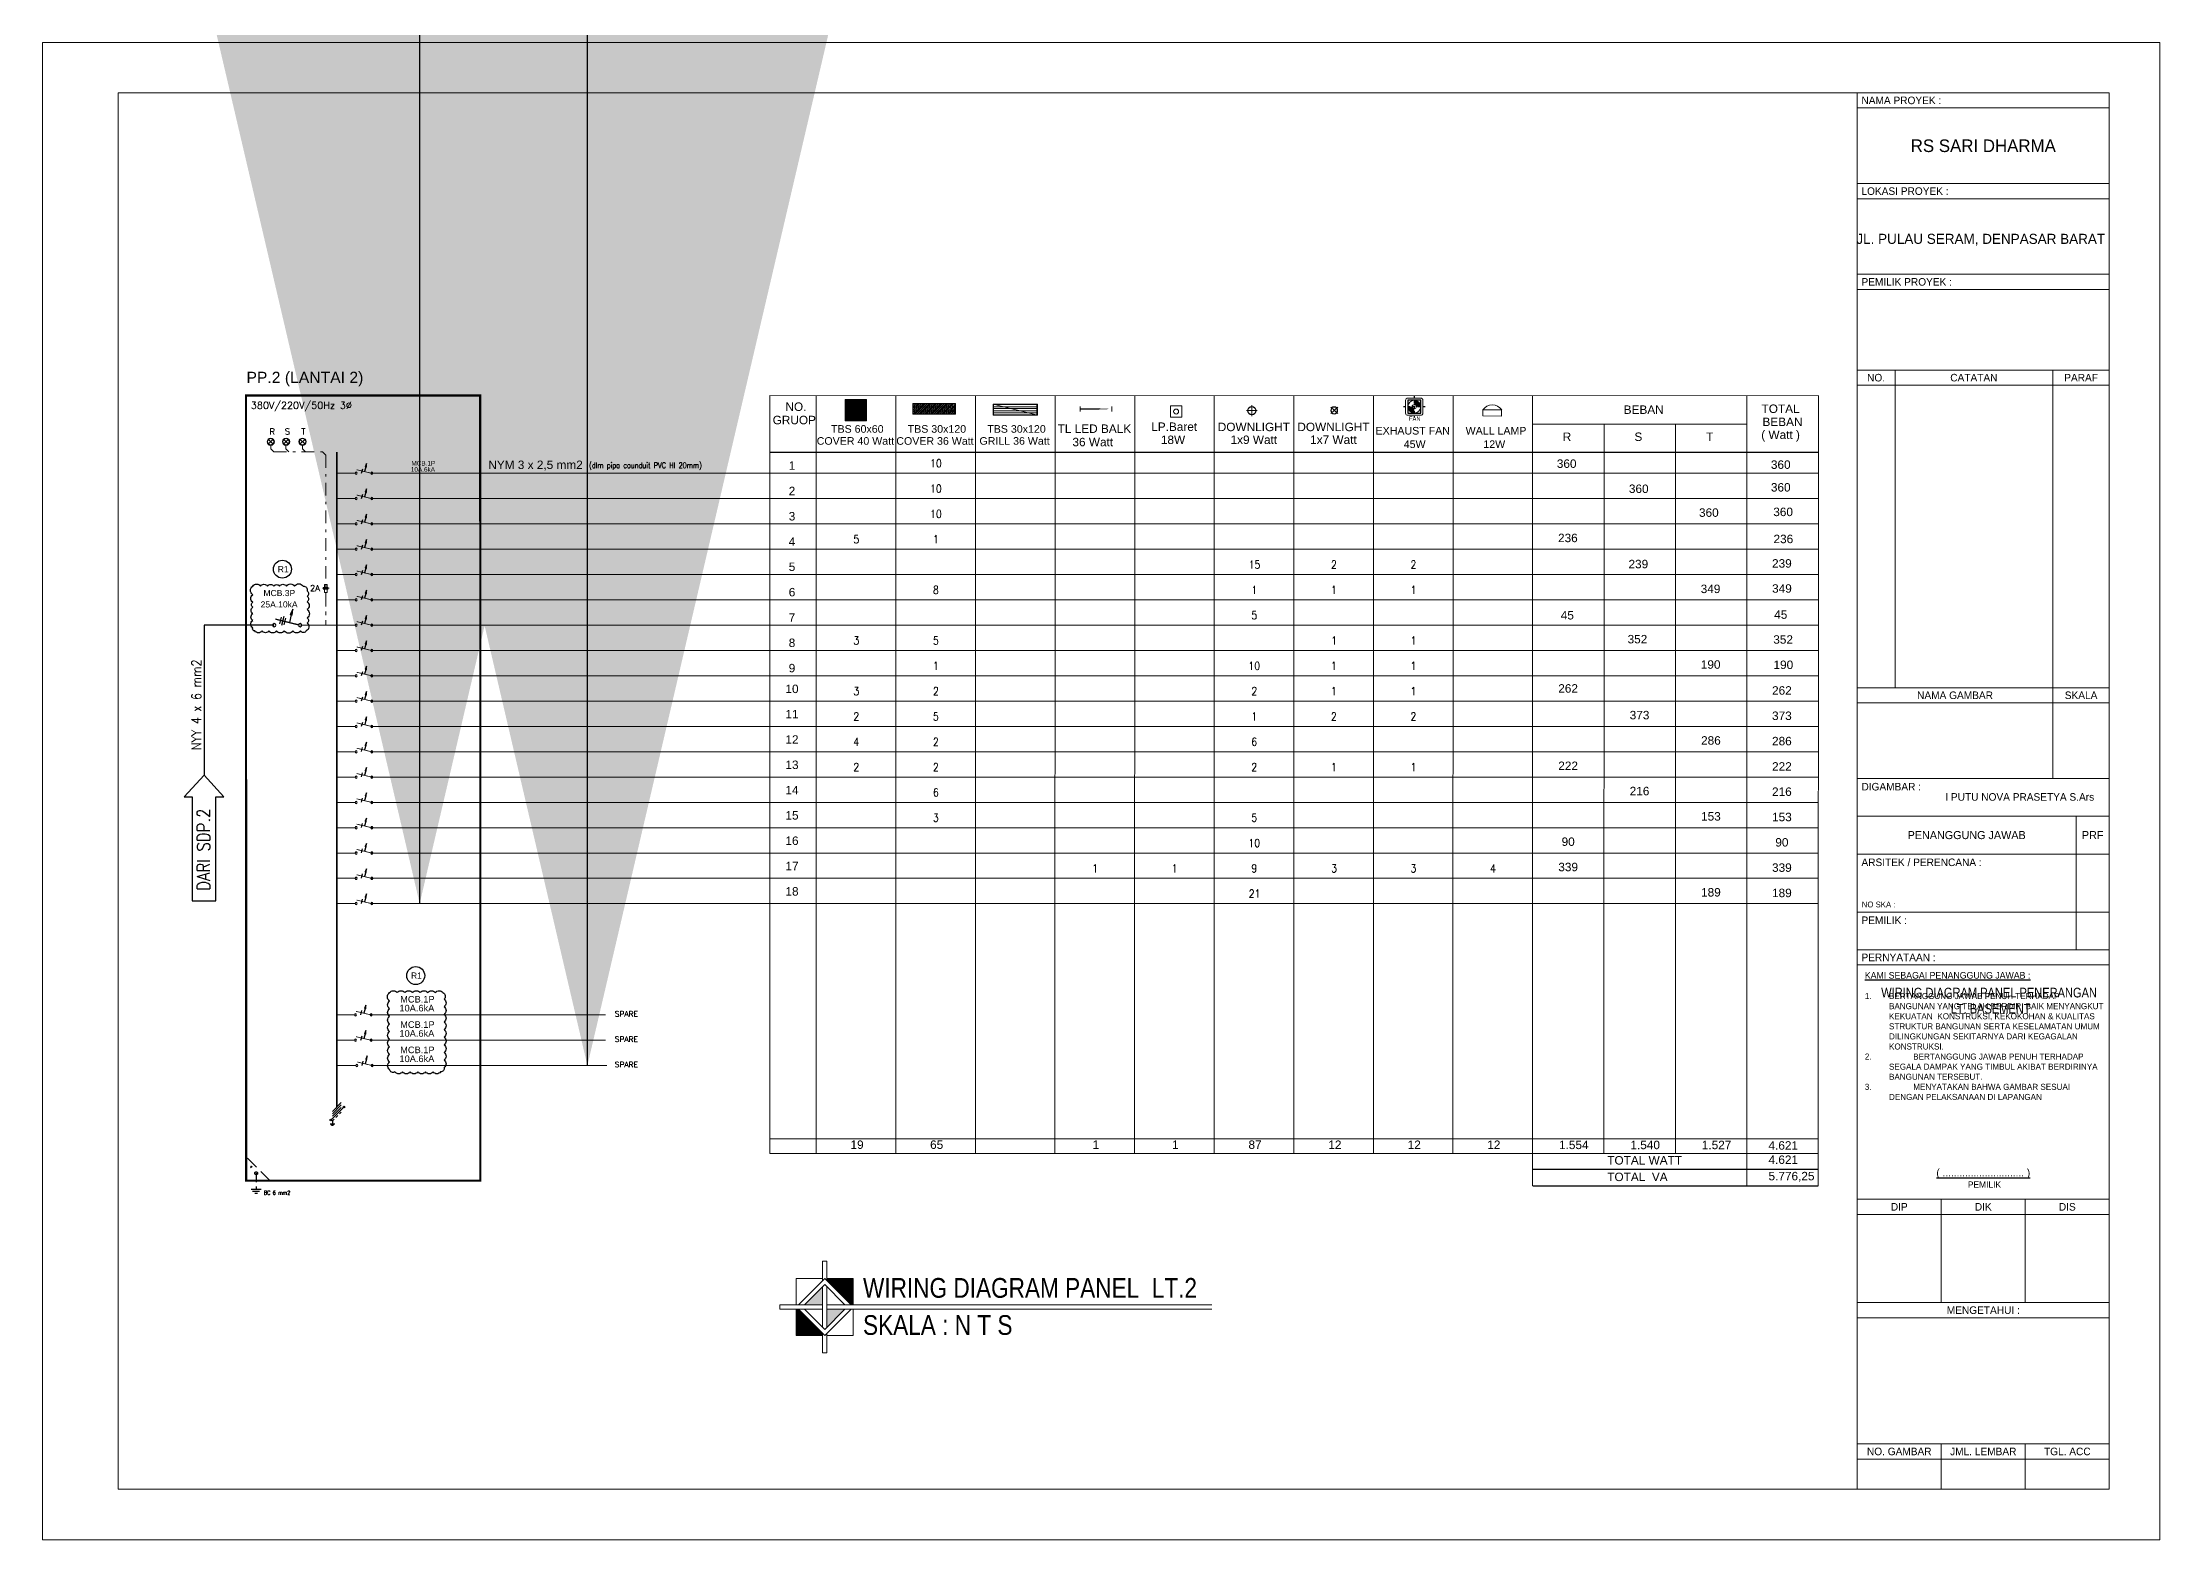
# Model space of a CAD drawing. Header units: inches. Extents: x 31310 to 32350, y 3900 to 5049.
# Drawn here: x 31432 to 31516, y 4547.7 to 4607.1 of the extents above; entities that cross this region are included whole.
import ezdxf
from ezdxf.enums import TextEntityAlignment as Align

# ---------------------------------------------------------------- set-up
doc = ezdxf.new("R2010")
doc.units = ezdxf.units.IN
doc.header["$MEASUREMENT"] = 0
for name, pattern in [('DASHDOT', [1, 0.5, -0.25, 0, -0.25]), ('DASHDOT2', [0.5, 0.25, -0.125, 0, -0.125]), ('HIDDEN', [0.375, 0.25, -0.125]), ('PHANTOM', [2.5, 1.25, -0.25, 0.25, -0.25, 0.25, -0.25])]:
    doc.linetypes.add(name, pattern=pattern)
doc.layers.add('-KLAMP', color=7, linetype='HIDDEN', lineweight=30, true_color=0x0a0aff)
doc.layers.add('-LAMP', color=7, linetype='Continuous', lineweight=18, true_color=0xff0a0a)
for name, color, linetype in [('-LINE', 1, 'Continuous'), ('-TXT', 7, 'Continuous'), ('BANTU', 7, 'Continuous'), ('COMP', 9, 'Continuous'), ('dg', 8, 'Continuous'), ('DIM', 1, 'Continuous'), ('KBL1', 4, 'Continuous'), ('KBL2', 200, 'Continuous'), ('LL', 6, 'Continuous'), ('PNL', 5, 'Continuous'), ('TEXTKOP', 7, 'Continuous'), ('TXT-ME', 7, 'Continuous')]:
    doc.layers.add(name, color=color, linetype=linetype)
for name, color, linetype, lineweight in [('A-FURN-EQPM', 177, 'Continuous', 0), ('garis elektrikal', 7, 'DASHDOT2', 25), ('Garis tebal', 30, 'Continuous', 0), ('US 0 Sanitair', 9, 'Continuous', 0), ('US-Elevation', 9, 'Continuous', 5), ('US-Text', 42, 'Continuous', 5)]:
    doc.layers.add(name, color=color, linetype=linetype, lineweight=lineweight)
doc.layers.add('KB FRC', color=7, linetype='Continuous', true_color=0xf2180d)
doc.layers.add('LAMPU', color=7, linetype='Continuous', true_color=0xff05ff)
doc.styles.add('1 100', font='GOTHIC.TTF')
doc.styles.add('1 200', font='GOTHIC.TTF', dxfattribs={"height": 300})
doc.styles.add('Arial Narrow', font='ARIALN.TTF')
doc.styles.add('Grap', font='')
doc.styles.add('HF-SM', font='SIMPLEX.SHX', dxfattribs={"width": 0.9, "height": 2.5})
doc.styles.add('RS', font='ROMANS.SHX', dxfattribs={"width": 0.8})
doc.styles.add('S4', font='arial.ttf', dxfattribs={"height": 2.7})
doc.styles.add('SAS2', font='arial.ttf', dxfattribs={"height": 4})
doc.styles.add('TXT', font='romans.shx', dxfattribs={"width": 0.85, "height": 0.25})
doc.styles.get('Grap').set_extended_font_data('Graphite Light')
doc.dimstyles.new('dim200', dxfattribs={"dimscale": 2, "dimtxt": 0.17, "dimasz": 0.12, "dimexe": 0.15, "dimexo": 0.1, "dimgap": 0.06, "dimtad": 1, "dimdec": 1, "dimlfac": 100, "dimzin": 12, "dimdsep": 46, "dimtxsty": 'Grap', "dimblk": 'ar1', "dimcen": 0.09, "dimclrd": 243, "dimclre": 243, "dimclrt": 256, "dimadec": 0, "dimazin": 0, "dimtfac": 1, "dimtdec": 1, "dimtix": 1, "dimtmove": 0, "dimatfit": 3, "dimldrblk": 'ar2', "dimfxl": 1, "dimtolj": 1, "dimtzin": 0, "dimarcsym": 0})

# ---------------------------------------------------------------- blocks, each defined once
blk = doc.blocks.new('A$C5E321F3B')
at = {"layer": 'BANTU'}
for p, q in [((0.65, 3.89), (3.08, 6.32)), ((0, 0.54), (1.29, 0.54)), ((0.22, 0.36), (1.08, 0.36)), ((0.37, 1.68), (3.66, 4.97)), ((0.43, 0.18), (0.86, 0.18)), ((0.65, 3.25), (3.08, 5.68)), ((0.65, 2.6), (3.08, 5.03)), ((0.65, 0.18), (0.65, 0))]:
    blk.add_line(p, q, dxfattribs=at)
at = {"layer": 'BANTU', "linetype": 'HIDDEN'}
for q in [(3.08, 3.74), (0.65, 0.54)]:
    blk.add_line((0.65, 1.31), q, dxfattribs=at)
at = {"layer": 'BANTU'}
for centre in [(0.22, 1.53), (3.81, 5.12)]:
    blk.add_circle(centre, 0.215, dxfattribs=at)
blk = doc.blocks.new('-DL PLC 2x11W')
at = {"layer": '-LAMP'}
for p, q in [((-0.168, 0), (0.168, 0)), ((0, 0.168), (0, -0.168))]:
    blk.add_line(p, q, dxfattribs=at)
at = {"layer": 'LAMPU', "lineweight": 30}
blk.add_circle((0, 0), 0.128, dxfattribs=at)
blk = doc.blocks.new('-DL PLC 1x11W')
at = {"layer": '-LAMP'}
for p, q in [((0.108, 0.096), (-0.108, -0.095)), ((-0.108, 0.095), (0.108, -0.096))]:
    blk.add_line(p, q, dxfattribs=at)
at = {"layer": 'LAMPU', "lineweight": 30}
blk.add_circle((0, 0), 0.104, dxfattribs=at)
blk = doc.blocks.new('-BARET 18W')
at = {"layer": '-LAMP', "ltscale": 0.5}
blk.add_lwpolyline([(-0.18, 0.18), (0.18, 0.18), (0.18, -0.18), (-0.18, -0.18)], close=True, dxfattribs=at)
blk.add_circle((0, 0), 0.0768, dxfattribs=at)
blk = doc.blocks.new('fann')
at = {"layer": 'garis elektrikal'}
h = blk.add_hatch(color=251, dxfattribs=at)
h.paths.add_polyline_path([(86746, 557120), (86821, 557120, 0.414214), (86708, 557232), (86708, 557157, -0.414214)])
h.paths.add_polyline_path([(86671, 557120), (86596, 557120, 0.414214), (86708, 557007), (86708, 557082, -0.414214)])
for p, q in [((86896, 557120), (86521, 557120)), ((86708, 557307), (86708, 556932))]:
    blk.add_line(p, q, dxfattribs=at)
at = {"layer": 'Garis tebal', "color": 3}
blk.add_lwpolyline([(86596, 556970), (86821, 556970, 0.414214), (86858, 557007), (86858, 557232, 0.414214), (86821, 557270), (86596, 557270, 0.414214), (86558, 557232), (86558, 557007, 0.414214)], format="xyb", close=True, dxfattribs=at)
at = {"layer": 'Garis tebal', "color": 251, "lineweight": -2}
blk.add_lwpolyline([(86596, 557007), (86821, 557007), (86821, 557232), (86596, 557232)], close=True, dxfattribs=at)
at = {"layer": 'Garis tebal', "color": 1}
for radius in [112, 37.5]:
    blk.add_circle((86708, 557120), radius, dxfattribs=at)
at = {"insert": (86616, 556950), "char_height": 75, "width": 84.59, "attachment_point": 1, "style": 'RS'}
blk.add_mtext('{\\fBankGothic Lt BT|b0|i0|c0|p34;\\C3;FAN}', dxfattribs=at)
blk = doc.blocks.new('-TL 1x36W BALK')
at = {"layer": '-LAMP', "ltscale": 0.5}
for p, q in [((-0.48, -0.08), (-0.48, 0.08)), ((0.48, -0.08), (0.48, 0.08))]:
    blk.add_line(p, q, dxfattribs=at)
at = {"layer": '-LAMP', "ltscale": 0.5, "const_width": 0.04}
blk.add_lwpolyline([(0.48, 0), (-0.48, 0)], close=True, dxfattribs=at)
blk = doc.blocks.new('ar1')
at = {"color": 251, "ltscale": 0.13}
for p, q in [((0, 1.05949), (0, -1.05949)), ((1.05949, 0), (-1.05949, 0))]:
    blk.add_line(p, q, dxfattribs=at)
at = {"color": 5, "ltscale": 0.13}
blk.add_line((-0.50051, -0.50051), (0.50051, 0.50051), dxfattribs=at)
blk = doc.blocks.new('ar2')
at = {"layer": 'dg', "color": 251, "ltscale": 0.13}
for points in [[(-0.91175, 0), (-1.07564, 0.25133), (0, 0)], [(-0.91175, 0), (-1.07564, -0.25133), (0, 0)]]:
    blk.add_solid(points, dxfattribs=at)
at = {"layer": 'DIM', "color": 251, "ltscale": 0.13}
blk.add_line((0, 0), (-1.29079, 0), dxfattribs=at)
blk = doc.blocks.new('_ClosedBlank')
at = {"color": 0, "linetype": 'ByBlock', "lineweight": -2}
for p, q in [((-1, 0.17), (0, 0)), ((-1, 0.17), (-1, -0.17)), ((0, 0), (-1, -0.17))]:
    blk.add_line(p, q, dxfattribs=at)
blk = doc.blocks.new('-mcb1p')
at = {"layer": '-LINE', "color": 7}
blk.add_line((0.52, 0.01), (0.46, 0.22), dxfattribs=at)
at = {"layer": '-LINE', "color": 2, "const_width": 0.04}
blk.add_lwpolyline([(0.05, 0.01), (0.76, 0.18)], dxfattribs=at)
at = {"layer": '-LINE', "color": 7}
blk.add_lwpolyline([(0.3, 0.32), (0.36, 0.09)], dxfattribs=at)
at = {"layer": '-LINE', "color": 2}
for centre in [(0, 0), (0.79, 0)]:
    blk.add_circle(centre, 0.05, dxfattribs=at)
at = {"layer": '-LINE', "color": 7, "xscale": 0.1800000000000017, "yscale": 0.1800000000000017, "zscale": 0.1800000000000017, "rotation": 103.89650610379}
blk.add_blockref('_ClosedBlank', (0.26, 0.49), dxfattribs=at)
blk = doc.blocks.new('-mcb3p')
at = {"layer": '-LINE', "color": 7}
for p, q in [((0.485, 0.007), (0.434, 0.215)), ((0.556, -0.004), (0.487, 0.275)), ((0.614, 0.038), (0.563, 0.247))]:
    blk.add_line(p, q, dxfattribs=at)
at = {"layer": '-LINE', "color": 2, "const_width": 0.04}
blk.add_lwpolyline([(0.049, 0.01), (0.755, 0.185)], dxfattribs=at)
at = {"layer": '-LINE', "color": 7}
blk.add_lwpolyline([(0.269, 0.31), (0.326, 0.079)], dxfattribs=at)
at = {"layer": '-LINE', "color": 2}
for centre in [(0, 0), (0.787, 0)]:
    blk.add_circle(centre, 0.05, dxfattribs=at)
at = {"layer": '-LINE', "color": 7, "xscale": 0.1800000000000017, "yscale": 0.1800000000000017, "zscale": 0.1800000000000017, "rotation": 103.8965061037899}
blk.add_blockref('_ClosedBlank', (0.226, 0.485), dxfattribs=at)
blk = doc.blocks.new('REGWH')
at = {"layer": '-KLAMP', "linetype": 'ByBlock'}
h = blk.add_hatch(dxfattribs=at)
h.set_pattern_fill('ANSI31', color=256, scale=0.3)
h.set_pattern_definition([(45, (-63.111977, -965.23732), (-0.0265165043, 0.0265165043), [])])
h.paths.add_polyline_path([(-0.812, 0.998), (0.37, 0.998), (0.37, 0.717), (-0.812, 0.717)])
at = {"layer": '-LAMP'}
for p, q in [((-0.821, 1.008), (0.379, 1.008)), ((-0.821, 1.008), (-0.821, 0.708)), ((-0.821, 0.708), (0.379, 0.708)), ((-0.812, 0.998), (0.37, 0.998)), ((-0.812, 0.717), (-0.812, 0.998)), ((-0.812, 0.934), (0.37, 0.934)), ((-0.812, 0.887), (0.37, 0.887)), ((-0.812, 0.82), (0.37, 0.82)), ((-0.812, 0.773), (0.37, 0.773)), ((0.37, 0.717), (-0.812, 0.717)), ((0.37, 0.998), (0.37, 0.717)), ((0.379, 1.008), (0.379, 0.708))]:
    blk.add_line(p, q, dxfattribs=at)
blk = doc.blocks.new('TEHHW')
at = {"layer": '-LAMP'}
for p, q in [((-0.87, 0.535, 0), (0.33, 0.535, 0)), ((-0.87, 0.535, 0), (-0.87, 0.235, 0)), ((-0.87, 0.235, 0), (0.33, 0.235, 0)), ((-0.861, 0.526, 0), (0.32, 0.526, 0)), ((-0.861, 0.245, 0), (-0.861, 0.526, 0)), ((-0.861, 0.462, 0), (0.32, 0.462, 0)), ((-0.861, 0.415, 0), (0.32, 0.415, 0)), ((-0.861, 0.348, 0), (0.32, 0.348, 0)), ((-0.861, 0.301, 0), (0.32, 0.301, 0)), ((0.32, 0.245, 0), (-0.861, 0.245, 0)), ((0.32, 0.526, 0), (0.32, 0.245, 0)), ((0.33, 0.535, 0), (0.33, 0.235, 0))]:
    blk.add_line(p, q, dxfattribs=at)
blk.add_line((-0.87, 0.535, 0), (0.33, 0.235, 0))
blk = doc.blocks.new('LED PANEL')
at = {"layer": '-LAMP', "ltscale": 0.02}
h = blk.add_hatch(dxfattribs=at)
h.set_pattern_fill('ANSI31', color=256, scale=146.341125, style=0)
h.set_pattern_definition([(45, (-4744.29, 79197.612), (-12.93485, 12.93485), [])])
h.paths.add_polyline_path([(-4164, 79778), (-4744, 79778), (-4744, 79198), (-4164, 79198)])
at = {"layer": '-LAMP'}
for p, q in [((-4754, 79788), (-4154, 79788)), ((-4754, 79788), (-4754, 79188)), ((-4154, 79788), (-4154, 79188)), ((-4754, 79188), (-4154, 79188))]:
    blk.add_line(p, q, dxfattribs=at)
blk.add_lwpolyline([(-4744, 79778), (-4164, 79778), (-4164, 79198), (-4744, 79198)], close=True, dxfattribs=at)
at = {"color": 1}
blk.add_line((-4754, 79788), (-4154, 79188), dxfattribs=at)
blk = doc.blocks.new('EGSEHS')
at = {"layer": '-LAMP'}
for p, q in [((-0.432, 0.347), (-0.432, 0.23)), ((-0.08, 0.345), (-0.432, 0.347)), ((-0.432, 0.23), (-0.08, 0.23)), ((-0.08, 0.23), (-0.08, 0.345))]:
    blk.add_line(p, q, dxfattribs=at)
blk.add_arc((-0.256, 0.348), 0.212, 213.6098, 326.3902, dxfattribs=at)
blk = doc.blocks.new('erthrhhrthre')
for p, q in [((-229.5, 130.04), (-229.5, 40.94)), ((-103.5, 130.04), (-229.5, 130.04)), ((-103.5, 40.94), (-103.5, 130.04)), ((-121.5, 121.64), (-106.5, 121.64)), ((-121.5, 116.24), (-106.5, 116.24)), ((-121.5, 110.54), (-106.5, 110.54)), ((-121.5, 91.64), (-106.5, 91.64)), ((-121.5, 86.24), (-106.5, 86.24)), ((-121.5, 83.99), (-106.5, 83.99)), ((-121.5, 76.04), (-106.5, 76.04)), ((-121.5, 61.2), (-106.5, 61.2)), ((-121.5, 55.05), (-106.5, 55.05)), ((-121.5, 46.64), (-106.5, 46.64)), ((-229.5, 40.94), (-103.5, 40.94))]:
    blk.add_line(p, q)
at = {"color": 5}
for p, q in [((-225, 127.04), (-225, 43.94)), ((-106.5, 127.04), (-225, 127.04)), ((-121.5, 43.94), (-121.5, 127.04)), ((-106.5, 43.94), (-106.5, 127.04)), ((-225, 43.94), (-106.5, 43.94))]:
    blk.add_line(p, q, dxfattribs=at)
at = {"ltscale": 8}
for p, q in [((-121.5, 126.14), (-106.5, 126.14)), ((-121.5, 120.74), (-106.5, 120.74)), ((-121.5, 115.34), (-106.5, 115.34)), ((-121.5, 109.64), (-106.5, 109.64)), ((-119.25, 91.64), (-119.25, 110.54)), ((-109.86, 86.24), (-109.86, 110.54)), ((-121.5, 90.74), (-106.5, 90.74)), ((-108.47, 83.99), (-108.47, 76.04)), ((-121.5, 81.74), (-106.5, 81.74)), ((-121.5, 78.29), (-106.5, 78.29)), ((-121.5, 75.14), (-106.5, 75.14)), ((-116.5, 61.2), (-116.5, 55.05)), ((-111.5, 61.2), (-111.5, 55.05)), ((-121.5, 60.3), (-106.5, 60.3)), ((-121.5, 54.15), (-106.5, 54.15)), ((-121.5, 45.74), (-106.5, 45.74))]:
    blk.add_line(p, q, dxfattribs=at)
at = {"ltscale": 5}
for p, q in [((-116.5, 43.94), (-116.5, 46.64)), ((-111.5, 43.94), (-111.5, 46.64))]:
    blk.add_line(p, q, dxfattribs=at)
at = {"layer": 'A-FURN-EQPM', "color": 0, "linetype": 'ByBlock', "lineweight": -2, "ltscale": 0.25}
blk.add_lwpolyline([(-229.5, 40.94), (-103.5, 40.94), (-103.5, 130.04), (-229.5, 130.04)], close=True, dxfattribs=at)
at = {"layer": 'TEXTKOP', "style": '1 100'}
for s, height, p in [('NAMA PROYEK :', 0.45, (-121.25, 126.59)), ('LOKASI PROYEK :', 0.45, (-121.25, 121.19)), ('PEMILIK PROYEK :', 0.45, (-121.25, 115.79)), ('DIGAMBAR :', 0.45, (-121.25, 85.75)), ('I PUTU NOVA PRASETYA S.Ars', 0.45, (-116.26, 85.14)), ('ARSITEK / PERENCANA :', 0.45, (-121.25, 81.25)), ('NO SKA :', 0.346, (-121.23, 78.74)), ('PEMILIK :', 0.45, (-121.25, 77.8)), ('PERNYATAAN :', 0.45, (-121.25, 75.59))]:
    blk.add_text(s, height=height, dxfattribs=at).set_placement(p, align=Align.MIDDLE_LEFT)
at = {"layer": 'TEXTKOP', "style": '1 100', "oblique": 0}
for s, height, p in [('RS SARI DHARMA', 0.75, (-114, 123.89)), ('JL. PULAU SERAM, DENPASAR BARAT ', 0.6, (-114.04, 118.35))]:
    blk.add_text(s, height=height, rotation=359.9915, dxfattribs=at).set_placement(p, align=Align.MIDDLE_CENTER)
at = {"layer": 'TEXTKOP', "style": '1 100'}
for s, height, p in [('NO.', 0.45, (-120.38, 110.09)), ('CATATAN', 0.45, (-114.56, 110.09)), ('PARAF', 0.45, (-108.18, 110.09)), ('NAMA GAMBAR', 0.45, (-115.68, 91.19)), ('SKALA', 0.45, (-108.18, 91.19)), ('PENANGGUNG JAWAB', 0.48, (-114.99, 82.87)), ('PRF', 0.48, (-107.49, 82.87)), ('MENGETAHUI :', 0.45, (-114, 54.6)), ('NO. GAMBAR', 0.45, (-119, 46.19)), ('JML. LEMBAR', 0.45, (-114, 46.19)), ('TGL. ACC', 0.45, (-109, 46.19))]:
    blk.add_text(s, height=height, dxfattribs=at).set_placement(p, align=Align.MIDDLE_CENTER)
for s, p in [('DIP', (-119, 60.75)), ('DIK', (-114, 60.75)), ('DIS', (-109, 60.75))]:
    blk.add_text(s, height=0.45, dxfattribs=at).set_placement(p, align=Align.MIDDLE)
at = {"layer": 'TEXTKOP', "ltscale": 5, "style": '1 200'}
for s, insert, char_height, width, attachment_point in [('{\\H1.083x;\\LKAMI SEBAGAI PENANGGUNG JAWAB :\\P\\H0.9234x;\\P\\pxt4;}1. ^IBERTANGGUNG JAWAB PENUH TERHADAP  ^I^IBANGUNAN YANG TELAH BERDIRI BAIK MENYANGKUT ^IKEKUATAN ^IKONSTRUKSI, KEKOKOHAN & KUALITAS ^ISTRUKTUR BANGUNAN SERTA KESELAMATAN UMUM ^IDILINGKUNGAN SEKITARNYA DARI KEGAGALAN ^IKONSTRUKSI.\\P\\pi-4,l4,t8;2.^IBERTANGGUNG JAWAB PENUH TERHADAP SEGALA DAMPAK YANG TIMBUL AKIBAT BERDIRINYA BANGUNAN TERSEBUT.\\P3.^IMENYATAKAN BAHWA GAMBAR SESUAI DENGAN PELAKSANAAN DI LAPANGAN', (-121.05, 74.72), 0.36, 14.2351, 1), ('{\\L( ............................. )\\P\\H0.8333x;\\l PEMILIK}', (-114, 63.01), 0.45, 15, 2)]:
    blk.add_mtext(s, dxfattribs=dict(at, insert=insert, char_height=char_height, width=width, attachment_point=attachment_point))

msp = doc.modelspace()

# ---------------------------------------------------------------- hatches: boundary and pattern name
at = {"layer": 'US-Text', "ltscale": 5}
for points in [[(31463.124, 4558.023), (31463.124, 4557.938), (31464.084, 4556.978), (31464.169, 4556.978), (31464.169, 4558.023)], [(31461.995, 4556.808), (31461.909, 4556.808), (31461.909, 4555.763), (31462.954, 4555.763), (31462.954, 4555.849)]]:
    msp.add_hatch(color=256, dxfattribs=at).paths.add_polyline_path(points)
h = msp.add_hatch(color=256, dxfattribs=at)
h.paths.add_polyline_path([(31462.954, 4556.978), (31462.954, 4557.697), (31462.236, 4556.978)])
h.paths.add_polyline_path([(31463.843, 4556.808), (31463.124, 4556.808), (31463.124, 4556.09)])

# ---------------------------------------------------------------- linework, layer by layer
at = {"layer": '-LINE'}
for p, q in [((31441.18, 4583.944), (31438.415, 4583.944)), ((31438.415, 4583.944), (31438.415, 4577.999))]:
    msp.add_line(p, q, dxfattribs=at)
at = {"layer": '-LINE', "color": 8, "linetype": 'HIDDEN', "ltscale": 2}
msp.add_line((31441.021, 4561.916), (31440.088, 4562.852), dxfattribs=at)
at = {"layer": '-LINE', "color": 7, "linetype": 'DASHDOT', "ltscale": 0.7}
msp.add_line((31440.484, 4562.201), (31440.484, 4561.566), dxfattribs=at)
at = {"layer": '-LINE', "color": 7}
for p, q in [((31440.285, 4561.566), (31440.683, 4561.566)), ((31440.34, 4561.489), (31440.615, 4561.489)), ((31440.427, 4561.41), (31440.535, 4561.41))]:
    msp.add_line(p, q, dxfattribs=at)
at = {"layer": '-LINE', "color": 7, "linetype": 'DASHDOT', "ltscale": 0.7}
msp.add_circle((31440.484, 4562.201), 0.0559, dxfattribs=at)
at = {"layer": 'BANTU', "linetype": 'Continuous', "lineweight": 0}
for p, q in [((31460.863, 4593.053), (31460.859, 4562.99)), ((31502.46, 4593.046), (31460.863, 4593.053)), ((31462.705, 4593.053), (31462.701, 4562.99)), ((31465.863, 4593.051), (31465.859, 4562.99)), ((31469.021, 4593.052), (31469.016, 4562.99)), ((31472.178, 4593.052), (31472.174, 4562.99)), ((31475.336, 4593.052), (31475.332, 4562.991)), ((31478.494, 4593.052), (31478.49, 4562.991)), ((31481.652, 4593.052), (31481.647, 4562.991)), ((31481.652, 4593.052), (31481.647, 4562.991)), ((31484.809, 4593.052), (31484.805, 4562.991)), ((31487.967, 4593.052), (31487.963, 4562.991)), ((31491.125, 4593.052), (31491.121, 4562.36)), ((31491.125, 4593.052), (31491.121, 4562.36)), ((31491.125, 4593.052), (31491.121, 4562.36)), ((31491.125, 4593.051), (31491.121, 4562.36)), ((31491.125, 4593.05), (31491.121, 4562.36)), ((31491.125, 4593.049), (31491.121, 4562.36)), ((31491.125, 4593.052), (31491.125, 4561.697)), ((31491.125, 4593.05), (31491.125, 4561.697)), ((31499.622, 4593.052), (31499.618, 4561.697)), ((31502.46, 4593.052), (31502.454, 4561.697)), ((31493.959, 4591.922), (31493.954, 4562.991)), ((31496.791, 4591.922), (31496.786, 4562.991)), ((31443.683, 4589.969), (31444.414, 4589.969)), ((31445.019, 4589.969), (31460.863, 4589.969)), ((31460.863, 4589.969), (31502.46, 4589.969)), ((31443.683, 4588.965), (31444.414, 4588.965)), ((31445.019, 4588.965), (31460.863, 4588.965)), ((31460.863, 4588.965), (31502.459, 4588.965)), ((31443.683, 4587.961), (31444.414, 4587.961)), ((31445.019, 4587.961), (31460.863, 4587.961)), ((31460.863, 4587.961), (31502.459, 4587.96)), ((31443.683, 4586.956), (31444.414, 4586.956)), ((31445.019, 4586.956), (31460.863, 4586.956)), ((31460.863, 4586.956), (31502.459, 4586.956)), ((31443.683, 4585.952), (31444.414, 4585.952)), ((31445.019, 4585.952), (31460.863, 4585.952)), ((31460.863, 4585.952), (31502.459, 4585.952)), ((31443.683, 4584.948), (31444.414, 4584.948)), ((31445.019, 4584.948), (31460.863, 4584.948)), ((31460.863, 4584.948), (31502.459, 4584.948)), ((31443.683, 4583.944), (31444.413, 4583.944)), ((31445.019, 4583.944), (31460.863, 4583.944)), ((31460.863, 4583.944), (31502.458, 4583.943)), ((31443.683, 4582.939), (31444.413, 4582.939)), ((31445.019, 4582.939), (31460.863, 4582.939)), ((31460.863, 4582.939), (31502.458, 4582.939)), ((31443.683, 4581.935), (31444.413, 4581.935)), ((31445.019, 4581.935), (31460.863, 4581.935)), ((31460.863, 4581.935), (31502.458, 4581.935)), ((31443.683, 4580.931), (31444.413, 4580.931)), ((31445.019, 4580.931), (31460.863, 4580.931)), ((31460.863, 4580.931), (31502.458, 4580.931)), ((31443.684, 4579.927), (31444.415, 4579.927)), ((31445.02, 4579.927), (31460.864, 4579.927)), ((31460.864, 4579.927), (31502.458, 4579.926)), ((31443.683, 4578.922), (31444.413, 4578.922)), ((31445.019, 4578.922), (31460.862, 4578.922)), ((31460.862, 4578.922), (31502.457, 4578.922)), ((31443.683, 4577.918), (31444.413, 4577.918)), ((31445.019, 4577.918), (31460.862, 4577.918)), ((31460.862, 4577.918), (31502.457, 4577.918)), ((31443.683, 4576.914), (31444.413, 4576.914)), ((31445.019, 4576.914), (31460.862, 4576.914)), ((31460.862, 4576.914), (31502.457, 4576.914)), ((31443.683, 4575.91), (31444.413, 4575.91)), ((31445.019, 4575.91), (31460.862, 4575.91)), ((31460.862, 4575.91), (31502.457, 4575.909)), ((31443.683, 4574.905), (31444.413, 4574.905)), ((31445.019, 4574.905), (31460.862, 4574.905)), ((31460.862, 4574.905), (31502.456, 4574.905)), ((31443.683, 4573.901), (31444.413, 4573.901)), ((31445.019, 4573.901), (31460.862, 4573.901)), ((31460.862, 4573.901), (31502.456, 4573.901)), ((31443.683, 4572.897), (31444.413, 4572.897)), ((31445.019, 4572.897), (31460.862, 4572.897)), ((31460.862, 4572.897), (31502.456, 4572.897)), ((31444.992, 4568.483), (31454.348, 4568.483)), ((31444.992, 4567.478), (31454.348, 4567.478)), ((31445.04, 4566.474), (31454.396, 4566.474)), ((31502.451, 4562.991), (31460.858, 4562.99))]:
    msp.add_line(p, q, dxfattribs=at)
at = {"layer": 'BANTU', "color": 4, "linetype": 'Continuous', "lineweight": 0}
msp.add_line((31440.319, 4562.481), (31440.259, 4562.421), dxfattribs=at)
at = {"layer": 'BANTU', "linetype": 'Continuous', "lineweight": 0}
for points in [[(31491.127, 4591.922), (31499.622, 4591.922)], [(31502.452, 4563.564), (31460.853, 4563.564)]]:
    msp.add_lwpolyline(points, dxfattribs=at)
at = {"layer": 'BANTU', "linetype": 'Continuous', "lineweight": 0, "const_width": 0.0513}
for points in [[(31460.863, 4590.798), (31502.46, 4590.798)], [(31491.121, 4562.36), (31502.456, 4562.36)], [(31491.121, 4561.697), (31502.456, 4561.697)]]:
    msp.add_lwpolyline(points, dxfattribs=at)
at = {"layer": 'BANTU', "color": 4, "linetype": 'Continuous', "lineweight": 0}
msp.add_circle((31440.291, 4562.454), 0.0233, dxfattribs=at)
at = {"layer": 'COMP', "color": 9, "lineweight": 0}
for p, q in [((31443.301, 4585.551), (31443.188, 4585.551)), ((31443.188, 4585.551), (31443.188, 4585.246)), ((31443.188, 4585.246), (31443.301, 4585.246)), ((31443.301, 4585.551), (31443.301, 4585.246))]:
    msp.add_line(p, q, dxfattribs=at)
for points in [[(31443.379, 4585.406), (31443.11, 4585.406)], [(31443.144, 4585.439), (31443.345, 4585.439)], [(31443.144, 4585.372), (31443.345, 4585.372)]]:
    msp.add_lwpolyline(points, dxfattribs=at)
at = {"layer": 'KB FRC', "color": 2, "elevation": 0}
for points in [[(31440.346, 4585.495, -0.520567), (31440.653, 4585.495, -0.520567), (31440.934, 4585.495, -0.520567), (31441.183, 4585.495, -0.520567), (31441.408, 4585.495, -0.520567), (31441.684, 4585.495, -0.520567), (31442.007, 4585.495, -0.520567), (31442.348, 4585.495, -0.520567), (31442.506, 4585.301, -0.520567), (31442.506, 4585.089, -0.520567), (31442.506, 4584.87, -0.520567), (31442.506, 4584.565, -0.520567), (31442.506, 4584.232, -0.520567), (31442.506, 4584.027, -0.520567), (31442.473, 4583.715, -0.520567), (31442.243, 4583.715, -0.520567), (31441.941, 4583.715, -0.520567), (31441.594, 4583.715, -0.520567), (31441.286, 4583.715, -0.520567), (31440.986, 4583.715, -0.520567), (31440.717, 4583.715, -0.520567), (31440.429, 4583.715, -0.520567), (31440.346, 4583.835, -0.520567), (31440.346, 4584.127, -0.520567), (31440.346, 4584.401, -0.520567), (31440.346, 4584.659, -0.520567), (31440.346, 4584.854, -0.520567), (31440.346, 4585.152, -0.520567)], [(31445.777, 4569.365, -0.520567), (31446.08, 4569.365, -0.520567), (31446.382, 4569.365, -0.520567), (31446.684, 4569.365, -0.520567), (31446.986, 4569.365, -0.520567), (31447.288, 4569.365, -0.520567), (31447.59, 4569.365, -0.520567), (31447.892, 4569.365, -0.520567), (31447.938, 4569.109, -0.520567), (31447.938, 4568.807, -0.520567), (31447.938, 4568.505, -0.520567), (31447.938, 4568.203, -0.520567), (31447.938, 4567.9, -0.520567), (31447.938, 4567.598, -0.520567), (31447.938, 4567.296, -0.520567), (31447.938, 4566.994, -0.520567), (31447.938, 4566.692, -0.520567), (31447.938, 4566.39, -0.520567), (31447.802, 4566.223, -0.520567), (31447.5, 4566.223, -0.520567), (31447.198, 4566.223, -0.520567), (31446.896, 4566.223, -0.520567), (31446.594, 4566.223, -0.520567), (31446.292, 4566.223, -0.520567), (31445.99, 4566.223, -0.520567), (31445.777, 4566.313, -0.520567), (31445.777, 4566.615, -0.520567), (31445.777, 4566.917, -0.520567), (31445.777, 4567.219, -0.520567), (31445.777, 4567.521, -0.520567), (31445.777, 4567.823, -0.520567), (31445.777, 4568.125, -0.520567), (31445.777, 4568.427, -0.520567), (31445.777, 4568.729, -0.520567), (31445.777, 4569.031, -0.520567)]]:
    msp.add_lwpolyline(points, format="xyb", close=True, dxfattribs=at)
at = {"layer": 'KB FRC', "color": 2}
for centre in [(31441.523, 4586.165), (31446.812, 4570.042, 0)]:
    msp.add_circle(centre, 0.357, dxfattribs=at)
at = {"layer": 'KBL1', "color": 4, "linetype": 'DASHDOT', "lineweight": 0}
for p, q in [((31441.06, 4591.085), (31441.06, 4590.943)), ((31441.187, 4590.816), (31441.06, 4590.943)), ((31441.187, 4590.816), (31443.118, 4590.816)), ((31441.657, 4591.087), (31441.657, 4590.943)), ((31441.784, 4590.816), (31441.657, 4590.943)), ((31442.316, 4591.087), (31442.316, 4590.943)), ((31442.443, 4590.816), (31442.316, 4590.943)), ((31443.245, 4590.689), (31443.118, 4590.816)), ((31443.245, 4590.689), (31443.245, 4583.944)), ((31443.245, 4585.238), (31443.245, 4583.943))]:
    msp.add_line(p, q, dxfattribs=at)
at = {"layer": 'KBL1', "color": 4, "linetype": 'Continuous', "lineweight": 0}
for p, q in [((31443.656, 4568.483), (31444.387, 4568.483)), ((31443.656, 4567.478), (31444.387, 4567.478)), ((31443.704, 4566.474), (31444.434, 4566.474))]:
    msp.add_line(p, q, dxfattribs=at)
at = {"layer": 'KBL2', "linetype": 'Continuous', "lineweight": 0}
msp.add_line((31443.683, 4583.944), (31442.292, 4583.944), dxfattribs=at)
at = {"layer": 'KBL2', "linetype": 'Continuous', "lineweight": 0, "const_width": 0.0665}
msp.add_lwpolyline([(31443.683, 4590.816), (31443.683, 4564.829)], dxfattribs=at)
at = {"layer": 'LAMPU', "color": 9, "lineweight": 0}
for p, q in [((31440.973, 4591.132), (31441.149, 4591.308)), ((31440.973, 4591.308), (31441.149, 4591.132)), ((31441.581, 4591.133), (31441.757, 4591.31)), ((31441.581, 4591.31), (31441.757, 4591.133)), ((31442.233, 4591.133), (31442.41, 4591.31)), ((31442.233, 4591.31), (31442.41, 4591.133))]:
    msp.add_line(p, q, dxfattribs=at)
for centre, radius in [((31441.061, 4591.22), 0.144), ((31441.061, 4591.22), 0.125), ((31441.669, 4591.221), 0.144), ((31441.669, 4591.221), 0.125), ((31442.322, 4591.221), 0.144), ((31442.322, 4591.221), 0.125)]:
    msp.add_circle(centre, radius, dxfattribs=at)
at = {"layer": 'LL', "linetype": 'Continuous'}
msp.add_lwpolyline([(31438.415, 4577.999), (31437.625, 4577.138), (31437.943, 4577.138), (31437.943, 4573.008), (31438.887, 4573.008), (31438.887, 4577.138), (31439.205, 4577.138), (31438.415, 4577.999)], dxfattribs=at)
at = {"layer": 'PNL', "color": 7, "linetype": 'PHANTOM', "lineweight": 0, "ltscale": 0.9, "const_width": 0.0849}
msp.add_lwpolyline([(31440.079, 4593.053), (31449.371, 4593.053), (31449.38, 4561.908), (31440.088, 4561.908)], close=True, dxfattribs=at)
at = {"layer": 'US-Text', "ltscale": 5}
for p, q in [((31462.954, 4557.938), (31462.954, 4558.714)), ((31463.124, 4558.714), (31462.954, 4558.714)), ((31463.124, 4557.938), (31463.124, 4558.714)), ((31462.954, 4558.023), (31461.909, 4558.023)), ((31461.909, 4556.978), (31461.909, 4558.023)), ((31463.124, 4558.023), (31464.169, 4558.023)), ((31464.169, 4556.978), (31464.169, 4558.023)), ((31462.954, 4556.09), (31462.954, 4557.697)), ((31463.124, 4556.09), (31463.124, 4557.697)), ((31461.254, 4556.978), (31462.954, 4556.978)), ((31461.254, 4556.978), (31461.254, 4556.808)), ((31461.254, 4556.808), (31462.954, 4556.808)), ((31461.909, 4556.808), (31461.909, 4555.763)), ((31464.169, 4556.808), (31464.169, 4555.763)), ((31462.954, 4555.763), (31461.909, 4555.763)), ((31462.954, 4555.072), (31462.954, 4555.849)), ((31463.124, 4555.072), (31463.124, 4555.849)), ((31463.124, 4555.763), (31464.169, 4555.763)), ((31463.124, 4555.072), (31462.954, 4555.072))]:
    msp.add_line(p, q, dxfattribs=at)
for points in [[(31461.995, 4556.978), (31463.039, 4558.023), (31464.084, 4556.978)], [(31462.236, 4556.978), (31463.039, 4557.782), (31463.843, 4556.978)], [(31464.084, 4556.808), (31463.039, 4555.763), (31461.995, 4556.808)], [(31463.843, 4556.808), (31463.039, 4556.004), (31462.236, 4556.808)]]:
    msp.add_lwpolyline(points, dxfattribs=at)
at = {"layer": 'US-Text'}
msp.add_lwpolyline([(31478.398, 4556.808), (31463.124, 4556.808), (31463.124, 4556.978), (31478.398, 4556.978)], dxfattribs=at)

# ---------------------------------------------------------------- block references
at = {"layer": '-LAMP'}
for name, p, xscale, yscale, zscale in [('LED PANEL', (31470.598, 4479.594, 0), 0.001420073794218211, 0.001420073794218211, 0.001420073794218211), ('REGWH', (31467.687, 4591.313), 1.411061065500582, 1.411061065500582, 1.411061065500582), ('TEHHW', (31470.993, 4591.935, 0), 1.458820054852296, 1.458820054852296, 1.458820054852296), ('-TL 1x36W BALK', (31473.796, 4592.519, -297.758), 1.30800326667562, 1.30800326667562, 1.30800326667562), ('-BARET 18W', (31476.98, 4592.418), 1.269954958922828, 1.269954958922828, 1.269954958922828), ('-DL PLC 1x11W', (31483.255, 4592.466), -1.269954958922828, 1.269954958922828, 1.269954958922828)]:
    msp.add_blockref(name, p, dxfattribs=dict(at, xscale=xscale, yscale=yscale, zscale=zscale))
at = {"layer": '-LAMP', "rotation": 180}
for name, p, xscale, yscale, zscale in [('-DL PLC 2x11W', (31479.984, 4592.455), 1.269954958922828, 1.269954958922828, 1.269954958922828), ('EGSEHS', (31488.981, 4592.974), 2.116591597441947, 2.116591597441947, 2.116591597441947)]:
    msp.add_blockref(name, p, dxfattribs=dict(at, xscale=xscale, yscale=yscale, zscale=zscale))
at = {"layer": '-LINE', "xscale": -0.7815107439525097, "yscale": 0.7815107439525097, "zscale": 0.7815107439525097, "rotation": 3.415092209024806e-08}
for p in [(31445.068, 4589.969), (31445.068, 4588.965), (31445.068, 4587.961), (31445.068, 4586.956), (31445.068, 4585.952), (31445.068, 4584.948), (31445.068, 4583.944), (31445.068, 4582.939), (31445.068, 4581.935), (31445.068, 4580.931), (31445.069, 4579.927), (31445.067, 4578.922), (31445.067, 4577.918), (31445.067, 4576.914), (31445.067, 4575.91), (31445.067, 4574.905), (31445.067, 4573.901), (31445.067, 4572.897), (31445.041, 4568.483), (31445.042, 4567.478), (31445.089, 4566.474)]:
    msp.add_blockref('-mcb1p', p, dxfattribs=at)
at = {"layer": '-LINE', "xscale": -1.302517906587516, "yscale": 1.302517906587516, "zscale": 1.302517906587516}
msp.add_blockref('-mcb3p', (31442.227, 4583.944), dxfattribs=at)
at = {"layer": 'LAMPU', "linetype": 'Continuous', "lineweight": 0, "xscale": 0.1447033715563977, "yscale": 0.1447033715563977, "zscale": 0.1447033715563977}
msp.add_blockref('A$C5E321F3B', (31443.413, 4564.088), dxfattribs=at)
at = {"layer": 'TXT-ME', "color": 7, "xscale": 0.002285918930684854, "yscale": 0.002285918930684854, "zscale": 0.002285918930684854}
msp.add_blockref('fann', (31288.222, 3319.081), dxfattribs=at)
at = {"layer": 'US-Elevation', "color": 1, "xscale": 0.6666666666678793, "yscale": 0.6666666666678793, "zscale": 0.6666666666678793}
msp.add_blockref('erthrhhrthre', (31585.003, 4520.37), dxfattribs=at)

# ---------------------------------------------------------------- texts
at = {"layer": '-TXT', "style": 'TXT', "width": 0.85}
for s, height, p in [('(dlm pipa counduit PVC HI 20mm)', 0.22224, (31453.689, 4590.174)), ('BC 6 mm2', 0.1563, (31440.791, 4561.351))]:
    msp.add_text(s, height=height, dxfattribs=at).set_placement(p)
for s, height, p in [('10', 0.3175, (31467.451, 4590.206)), ('10', 0.3175, (31467.45, 4589.202)), ('10', 0.3175, (31467.451, 4588.198)), ('5', 0.317, (31464.293, 4587.193)), ('1', 0.317, (31467.45, 4587.193)), ('15', 0.3175, (31480.091, 4586.189)), ('2', 0.317, (31483.239, 4586.189)), ('2', 0.317, (31486.396, 4586.189)), ('8', 0.317, (31467.45, 4585.185)), ('1', 0.317, (31480.081, 4585.185)), ('1', 0.317, (31483.239, 4585.185)), ('1', 0.317, (31486.396, 4585.185)), ('5', 0.317, (31480.081, 4584.181)), ('3', 0.317, (31464.292, 4583.177)), ('5', 0.317, (31467.45, 4583.176)), ('1', 0.317, (31483.248, 4583.176)), ('1', 0.317, (31486.396, 4583.176)), ('1', 0.317, (31467.45, 4582.172)), ('10', 0.3175, (31480.081, 4582.172)), ('1', 0.317, (31483.238, 4582.172)), ('1', 0.317, (31486.396, 4582.172)), ('3', 0.317, (31464.292, 4581.168)), ('2', 0.317, (31467.45, 4581.168)), ('2', 0.317, (31480.081, 4581.168)), ('1', 0.317, (31483.238, 4581.168)), ('1', 0.317, (31486.396, 4581.168)), ('2', 0.317, (31464.292, 4580.164)), ('5', 0.317, (31467.449, 4580.164)), ('1', 0.317, (31480.08, 4580.164)), ('2', 0.317, (31483.238, 4580.164)), ('2', 0.317, (31486.396, 4580.164)), ('4', 0.317, (31464.292, 4579.16)), ('2', 0.317, (31467.449, 4579.16)), ('6', 0.317, (31480.08, 4579.159)), ('2', 0.317, (31464.292, 4578.155)), ('2', 0.317, (31467.449, 4578.155)), ('2', 0.317, (31480.08, 4578.155)), ('1', 0.317, (31483.238, 4578.155)), ('1', 0.317, (31486.396, 4578.155)), ('6', 0.317, (31467.449, 4577.151)), ('3', 0.317, (31467.449, 4576.147)), ('5', 0.317, (31480.08, 4576.147)), ('10', 0.3175, (31480.08, 4575.143)), ('1', 0.317, (31473.764, 4574.138)), ('1', 0.317, (31476.922, 4574.138)), ('9', 0.317, (31480.08, 4574.138)), ('3', 0.317, (31483.248, 4574.138)), ('3', 0.317, (31486.395, 4574.138)), ('4', 0.317, (31489.553, 4574.138)), ('21', 0.3175, (31480.09, 4573.134))]:
    msp.add_text(s, height=height, dxfattribs=at).set_placement(p, align=Align.CENTER)
for s, height, p in [('NYY 4 x 6 mm2', 0.38099, (31438.301, 4578.989)), ('DARI SDP.2', 0.508, (31438.651, 4573.414))]:
    msp.add_text(s, height=height, rotation=90, dxfattribs=at).set_placement(p)
at = {"layer": 'TXT-ME', "color": 7, "lineweight": 0}
for s, height, style, p in [('PP.2 (LANTAI 2)', 0.4459, 'SAS2', (31440.097, 4593.551)), ('LP.Baret', 0.3353, 'S4', (31475.992, 4591.649)), ('18W', 0.3353, 'S4', (31476.376, 4591.13)), ('EXHAUST FAN', 0.30175, 'S4', (31484.892, 4591.507)), ('WALL LAMP', 0.3017, 'S4', (31488.466, 4591.507)), ('45W', 0.3017, 'S4', (31486.011, 4590.974)), ('12W', 0.3017, 'S4', (31489.169, 4590.973)), ('10A.6kA', 0.1816, 'S4', (31446.619, 4590.032)), ('MCB.1P ', 0.1816, 'S4', (31446.641, 4590.277)), ('NYM 3 x 2,5 mm2 ', 0.33527, 'S4', (31449.692, 4590.138)), ('R1', 0.2421, 'S4', (31441.338, 4586.046)), ('25A.10kA ', 0.2421, 'S4', (31440.66, 4584.647)), ('MCB.3P', 0.2421, 'S4', (31440.772, 4585.097)), ('R1', 0.2421, 'S4', (31446.626, 4569.923, 0)), ('10A.6kA', 0.2623, 'S4', (31446.166, 4568.62)), ('MCB.1P ', 0.2623, 'S4', (31446.198, 4568.973)), ('MCB.1P ', 0.2623, 'S4', (31446.198, 4567.968)), ('10A.6kA', 0.2623, 'S4', (31446.166, 4567.616)), ('MCB.1P ', 0.2623, 'S4', (31446.198, 4566.964)), ('10A.6kA', 0.2623, 'S4', (31446.167, 4566.611)), ('TOTAL WATT', 0.3353, 'S4', (31494.085, 4562.547)), ('4.621', 0.3353, 'S4', (31500.481, 4563.136)), ('4.621', 0.3353, 'S4', (31500.482, 4562.57)), ('TOTAL  VA', 0.3353, 'S4', (31494.085, 4561.89)), ('5.776,25', 0.3353, 'S4', (31500.483, 4561.92))]:
    msp.add_text(s, height=height, dxfattribs=dict(at, style=style)).set_placement(p)
at = {"layer": 'TXT-ME', "color": 3, "lineweight": 0, "style": 'HF-SM'}
for s, height, p in [('380V/220V/50Hz 3%%C', 0.27939, (31440.27, 4592.529)), ('R', 0.244, (31441.012, 4591.503)), ('S', 0.244, (31441.62, 4591.505)), ('T', 0.244, (31442.273, 4591.505)), ('2A', 0.2442, (31442.618, 4585.29)), ('SPARE', 0.2171, (31454.709, 4568.415)), ('SPARE', 0.2171, (31454.709, 4567.411)), ('SPARE', 0.2171, (31454.711, 4566.406))]:
    msp.add_text(s, height=height, dxfattribs=at).set_placement(p)
at = {"layer": 'TXT-ME', "color": 7, "lineweight": 0, "style": 'S4'}
for s, height, p in [('NO.', 0.3353, (31461.897, 4592.612)), ('BEBAN', 0.3353, (31495.531, 4592.493)), ('TOTAL', 0.3353, (31500.961, 4592.53)), ('GRUOP', 0.3353, (31461.833, 4592.082)), ('TBS 60x60', 0.3017, (31464.332, 4591.729)), ('TBS 30x120', 0.3017, (31467.49, 4591.729)), ('TBS 30x120', 0.3017, (31470.648, 4591.729)), ('TL LED BALK', 0.33527, (31473.738, 4591.739)), ('DOWNLIGHT', 0.3353, (31480.063, 4591.809)), ('1x9 Watt', 0.3353, (31480.063, 4591.3)), ('DOWNLIGHT', 0.3353, (31483.221, 4591.809)), ('1x7 Watt', 0.3353, (31483.221, 4591.3)), ('R', 0.335, (31492.487, 4591.419)), ('S', 0.335, (31495.319, 4591.419)), ('T', 0.335, (31498.151, 4591.419)), ('( Watt )', 0.3353, (31500.961, 4591.457)), ('BEBAN', 0.3353, (31501.036, 4592.01)), ('COVER 40 Watt', 0.30175, (31464.256, 4591.253)), ('COVER 36 Watt', 0.30175, (31467.413, 4591.252)), ('GRILL 36 Watt', 0.30175, (31470.571, 4591.253)), ('36 Watt', 0.3353, (31473.674, 4591.209)), ('1', 0.335, (31461.741, 4590.275)), ('360', 0.3353, (31492.475, 4590.352)), ('360', 0.3353, (31500.968, 4590.313)), ('2', 0.335, (31461.741, 4589.271)), ('360', 0.3353, (31495.334, 4589.356)), ('360', 0.3353, (31500.968, 4589.412)), ('3', 0.335, (31461.741, 4588.266)), ('360', 0.3353, (31498.115, 4588.41)), ('360', 0.3353, (31501.062, 4588.438)), ('4', 0.335, (31461.741, 4587.262)), ('236', 0.3353, (31492.522, 4587.405)), ('236', 0.3353, (31501.071, 4587.365)), ('5', 0.335, (31461.741, 4586.258)), ('239', 0.3353, (31495.318, 4586.369)), ('239', 0.3353, (31501.013, 4586.394)), ('349', 0.3353, (31501.015, 4585.399)), ('6', 0.335, (31461.741, 4585.254)), ('349', 0.3353, (31498.182, 4585.385)), ('7', 0.335, (31461.741, 4584.249)), ('45', 0.3353, (31492.5, 4584.335)), ('45', 0.3353, (31500.968, 4584.362)), ('8', 0.335, (31461.741, 4583.245)), ('352', 0.3353, (31495.282, 4583.389)), ('352', 0.3353, (31501.062, 4583.376)), ('9', 0.335, (31461.741, 4582.241)), ('190', 0.3353, (31498.187, 4582.383)), ('190', 0.3353, (31501.071, 4582.372)), ('10', 0.3353, (31461.741, 4581.418)), ('262', 0.3353, (31492.532, 4581.435)), ('262', 0.3353, (31501.013, 4581.354)), ('11', 0.3353, (31461.741, 4580.414)), ('373', 0.3353, (31495.366, 4580.376)), ('373', 0.3353, (31501.013, 4580.35)), ('12', 0.3353, (31461.74, 4579.41)), ('286', 0.3353, (31498.197, 4579.371)), ('286', 0.3353, (31501.013, 4579.346)), ('13', 0.3353, (31461.741, 4578.405)), ('222', 0.3353, (31492.532, 4578.367)), ('222', 0.3353, (31501.013, 4578.342)), ('14', 0.3353, (31461.741, 4577.401)), ('216', 0.3353, (31495.365, 4577.363)), ('216', 0.3353, (31501.013, 4577.339)), ('15', 0.3353, (31461.741, 4576.397)), ('153', 0.3353, (31498.197, 4576.359)), ('153', 0.3353, (31501.013, 4576.334)), ('16', 0.3353, (31461.741, 4575.393)), ('90', 0.3353, (31492.534, 4575.355)), ('90', 0.3353, (31501.013, 4575.33)), ('17', 0.3353, (31461.741, 4574.388)), ('339', 0.3353, (31492.534, 4574.35)), ('339', 0.3353, (31501.013, 4574.326)), ('18', 0.3353, (31461.741, 4573.384)), ('189', 0.3353, (31498.197, 4573.346)), ('189', 0.3353, (31501.013, 4573.322)), ('19', 0.3353, (31464.322, 4563.335)), ('65', 0.3353, (31467.48, 4563.335)), ('1', 0.335, (31473.796, 4563.335)), ('1', 0.335, (31476.953, 4563.335)), ('87', 0.3353, (31480.111, 4563.334)), ('12', 0.3353, (31483.279, 4563.335)), ('12', 0.3353, (31486.427, 4563.334)), ('12', 0.3353, (31489.585, 4563.334)), ('1.554', 0.3353, (31492.758, 4563.324)), ('1.540', 0.3353, (31495.59, 4563.324)), ('1.527', 0.3353, (31498.422, 4563.324))]:
    msp.add_text(s, height=height, dxfattribs=at).set_placement(p, align=Align.MIDDLE)
at = {"layer": 'US 0 Sanitair', "insert": (31504.779, 4569.559, 0), "char_height": 0.38318, "width": 9.02888, "attachment_point": 1, "style": 'Arial Narrow'}
msp.add_mtext('\\pxqc;WIRING DIAGRAM PANEL PENERANGAN  LT. BASEMENT', dxfattribs=at)
at = {"layer": 'US-Text', "char_height": 0.78258, "attachment_point": 1, "style": 'Arial Narrow'}
for s, insert, width in [('WIRING DIAGRAM PANEL  LT.2', (31464.559, 4558.044), 24.63268), ('SKALA : N T S', (31464.559, 4556.571), 11.83429)]:
    msp.add_mtext(s, dxfattribs=dict(at, insert=insert, width=width))

# ---------------------------------------------------------------- leaders
at = {"layer": '-LINE', "color": 2}
for points, override in [([(31446.97, 4572.897), (31446.97, 4589.969)], {"dimasz": 200, "dimtad": 0}), ([(31453.624, 4566.474), (31453.624, 4589.969)], {"dimscale": 2, "dimasz": 200, "dimtad": 0})]:
    msp.add_leader(points, dimstyle='dim200', override=override, dxfattribs=at)

doc.saveas('drawing.dxf')
